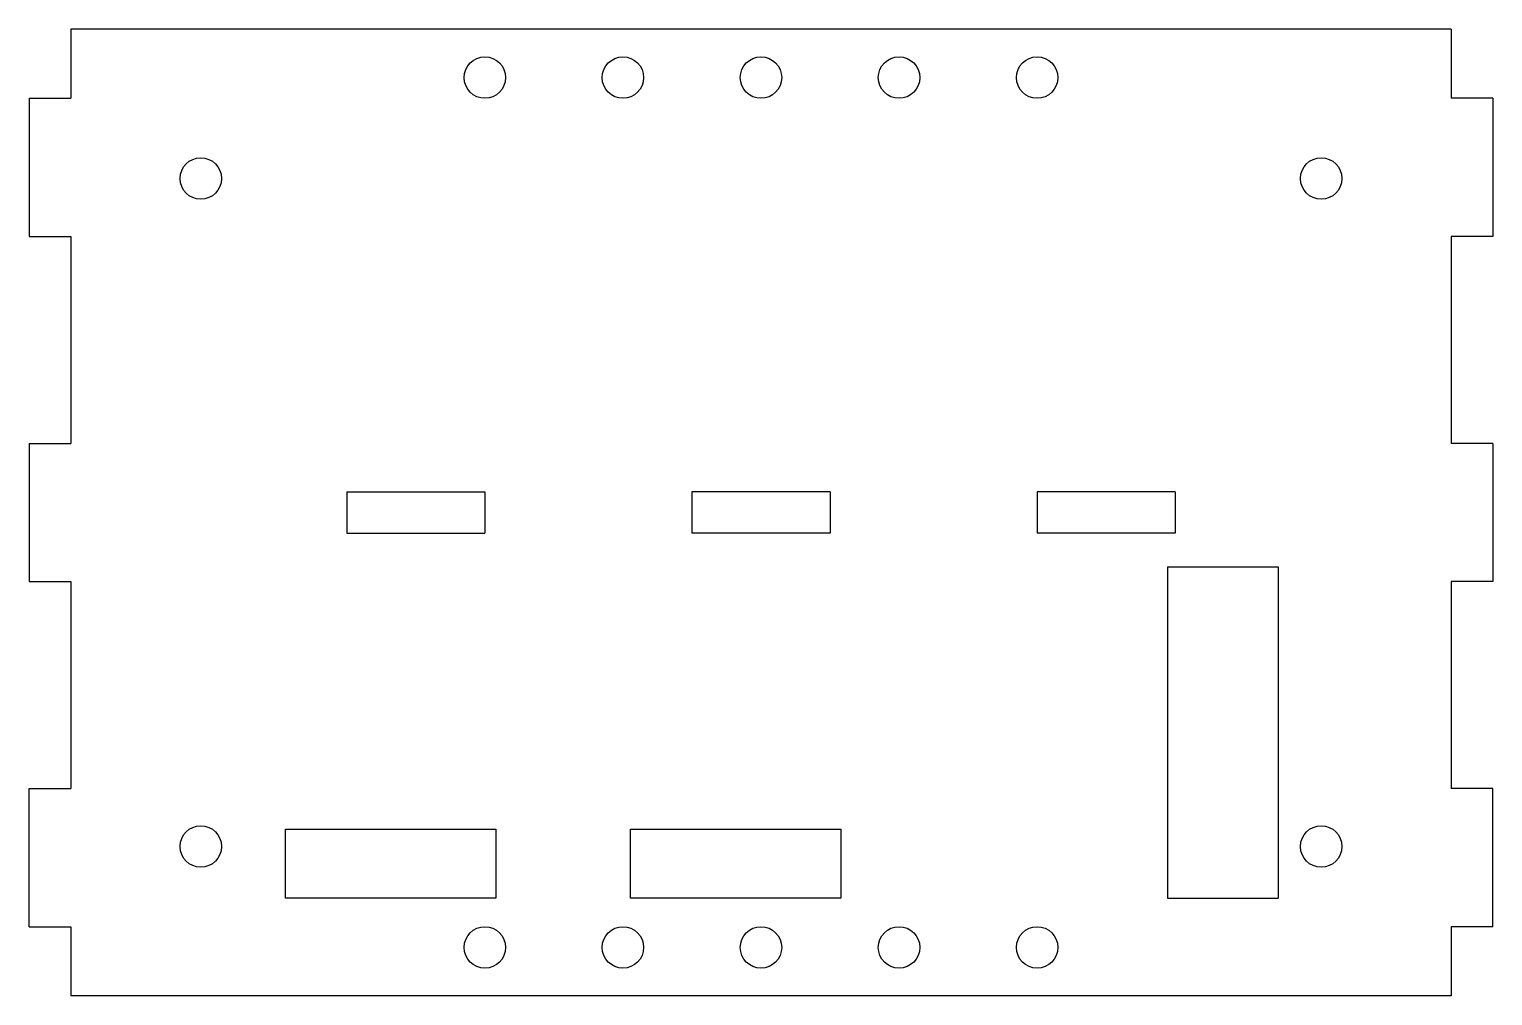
# Model space of a CAD drawing. Extents: x 0.26 to 4.43, y 5.53 to 8.28.
import ezdxf

# ---------------------------------------------------------------- set-up
doc = ezdxf.new("R2010")
doc.units = 0
doc.header["$LTSCALE"] = 0.5
doc.header["$MEASUREMENT"] = 0
doc.layers.add('VISIBLE', color=7, linetype='CONTINUOUS')

msp = doc.modelspace()

# ---------------------------------------------------------------- linework, layer by layer
at = {"layer": 'VISIBLE'}
for p, q in [((0.3794, 8.2847), (0.3794, 8.0878)), ((4.3164, 8.2847), (0.3794, 8.2847)), ((4.3164, 8.2847), (4.3164, 8.0878)), ((0.2613, 8.0878), (0.2613, 7.6941)), ((0.2613, 8.0878), (0.3794, 8.0878)), ((4.4346, 8.0878), (4.3164, 8.0878)), ((4.4346, 8.0878), (4.4346, 7.6941)), ((0.2613, 7.6941), (0.3794, 7.6941)), ((0.3794, 7.6941), (0.3794, 7.1036)), ((4.4346, 7.6941), (4.3164, 7.6941)), ((4.3164, 7.6941), (4.3164, 7.1036)), ((0.2613, 7.1036), (0.2613, 6.7099)), ((0.2613, 7.1036), (0.3794, 7.1036)), ((4.4346, 7.1036), (4.3164, 7.1036)), ((4.4346, 7.1036), (4.4346, 6.7099)), ((1.1668, 6.9658), (1.5605, 6.9658)), ((1.1668, 6.9658), (1.1668, 6.8476)), ((1.5605, 6.9658), (1.5605, 6.8476)), ((2.5448, 6.9658), (2.1511, 6.9658)), ((2.1511, 6.9658), (2.1511, 6.8476)), ((2.5448, 6.9658), (2.5448, 6.8476)), ((3.529, 6.9658), (3.1353, 6.9658)), ((3.1353, 6.9658), (3.1353, 6.8476)), ((3.529, 6.9658), (3.529, 6.8476)), ((1.1668, 6.8476), (1.5605, 6.8476)), ((2.5448, 6.8476), (2.1511, 6.8476)), ((3.529, 6.8476), (3.1353, 6.8476)), ((3.5074, 6.7516), (3.5074, 5.8067)), ((3.5074, 6.7516), (3.8223, 6.7516)), ((3.8223, 6.7516), (3.8223, 5.8067)), ((0.2613, 6.7099), (0.3794, 6.7099)), ((0.3794, 6.7099), (0.3794, 6.1193)), ((4.4346, 6.7099), (4.3164, 6.7099)), ((4.3164, 6.7099), (4.3164, 6.1193)), ((0.2613, 5.7256), (0.2613, 6.1193)), ((0.2613, 6.1193), (0.3794, 6.1193)), ((4.4346, 6.1193), (4.3164, 6.1193)), ((4.4346, 5.7256), (4.4346, 6.1193)), ((0.9916, 6.0036), (1.5916, 6.0036)), ((0.9916, 5.8067), (0.9916, 6.0036)), ((1.5916, 6.0036), (1.5916, 5.8067)), ((1.9759, 6.0036), (2.5759, 6.0036)), ((1.9759, 5.8067), (1.9759, 6.0036)), ((2.5759, 6.0036), (2.5759, 5.8067)), ((1.5916, 5.8067), (0.9916, 5.8067)), ((2.5759, 5.8067), (1.9759, 5.8067)), ((3.5074, 5.8067), (3.8223, 5.8067)), ((0.2613, 5.7256), (0.3794, 5.7256)), ((0.3794, 5.7256), (0.3794, 5.5288)), ((4.4346, 5.7256), (4.3164, 5.7256)), ((4.3164, 5.7256), (4.3164, 5.5288)), ((4.3164, 5.5288), (0.3794, 5.5288))]:
    msp.add_line(p, q, dxfattribs=at)
for centre in [(1.5605, 8.1469), (1.9542, 8.1469), (2.3479, 8.1469), (2.7416, 8.1469), (3.1353, 8.1469), (0.7505, 7.8591), (3.9454, 7.8591), (0.7505, 5.9543), (3.9454, 5.9543), (1.5605, 5.6665), (1.9542, 5.6665), (2.3479, 5.6665), (2.7416, 5.6665), (3.1353, 5.6665)]:
    msp.add_circle(centre, 0.0591, dxfattribs=at)

doc.saveas('drawing.dxf')
